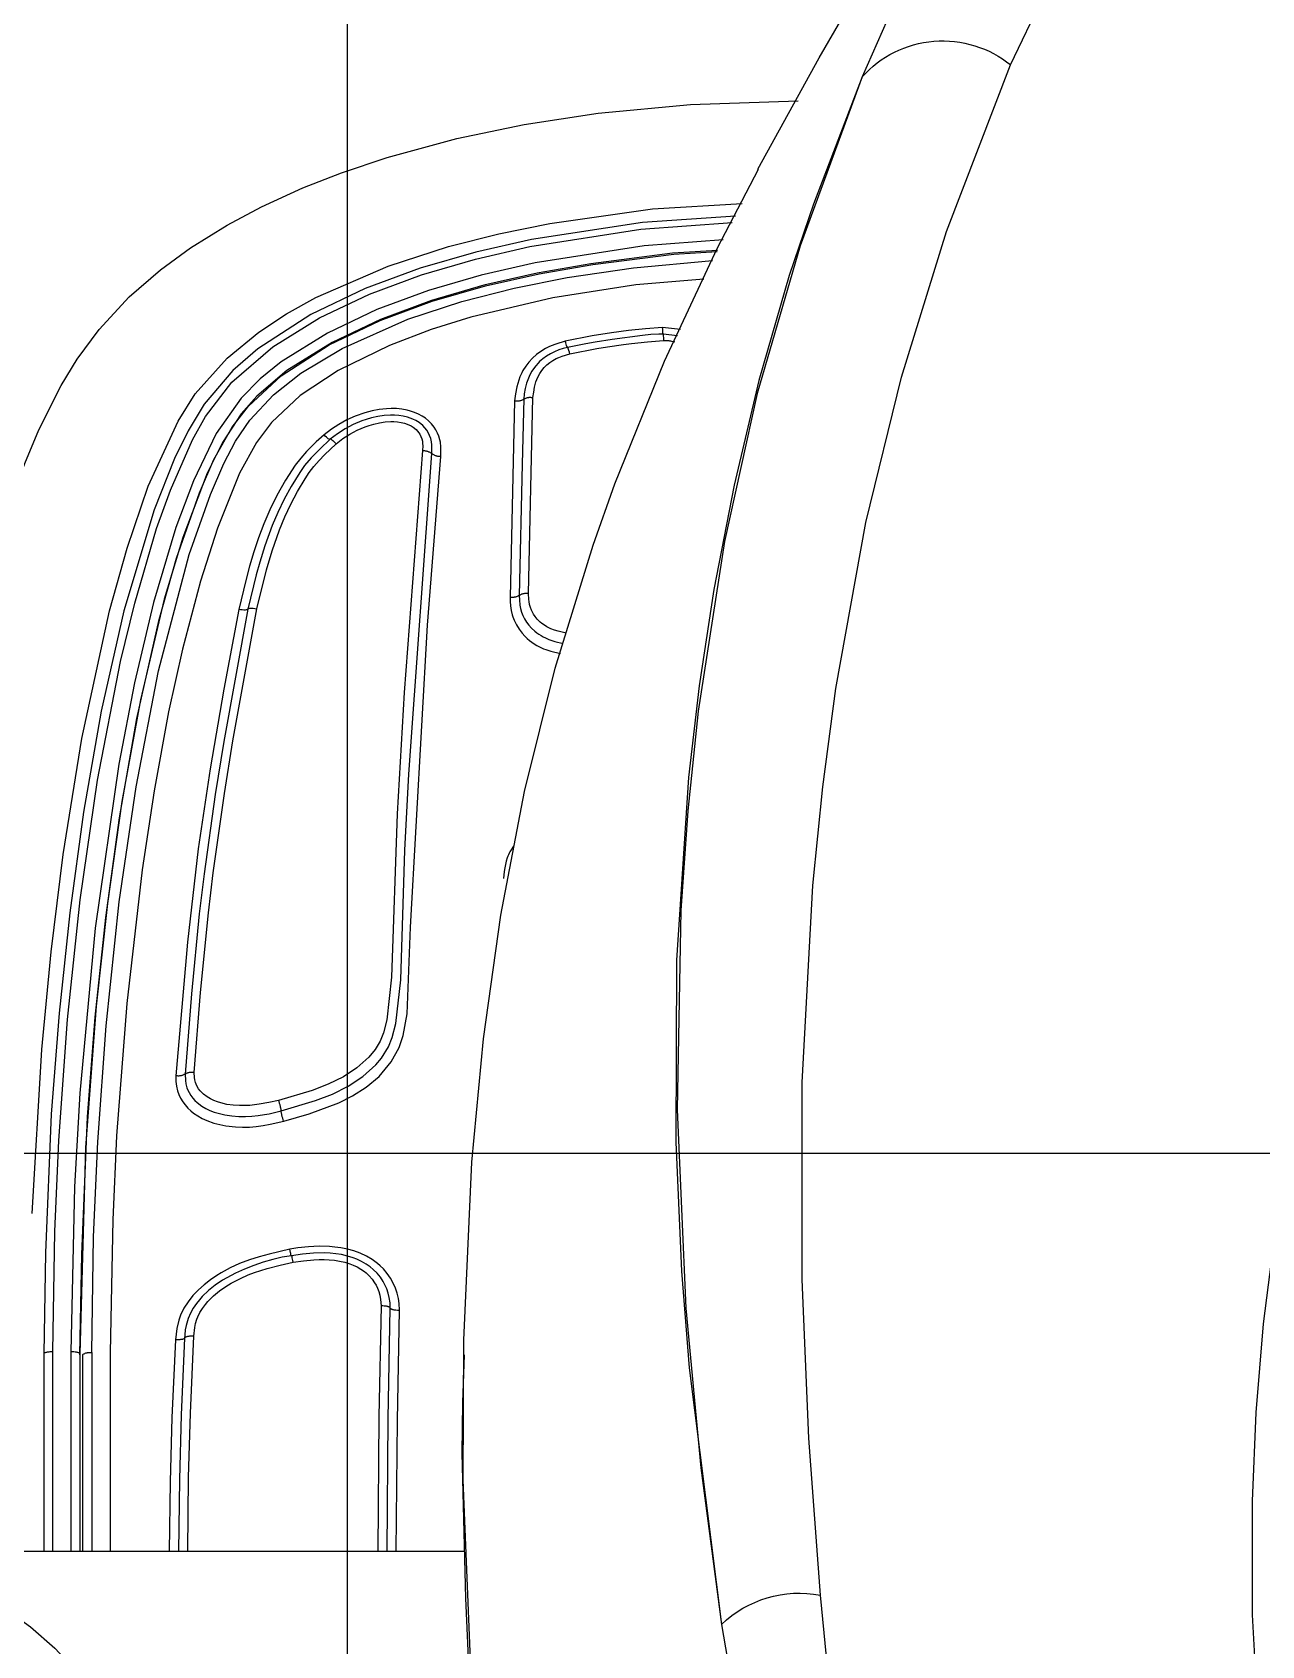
# Model space of a CAD drawing. Header units: inches. Extents: x 5931 to 10048, y 0 to 3185.
# Drawn here: x 7213.199 to 7215.865, y 927.476 to 930.974 of the extents above; entities that cross this region are included whole.
import ezdxf

# ---------------------------------------------------------------- set-up
doc = ezdxf.new("R2010")
doc.units = ezdxf.units.IN
doc.header["$LTSCALE"] = 48
doc.header["$MEASUREMENT"] = 0
doc.linetypes.add('DASHDOT2', pattern=[0.5, 0.25, -0.125, 0, -0.125])
for name, color, linetype in [('A-Eqpm-NIC', 8, 'DASHDOT2'), ('A-Flor-Case-Full Height', 8, 'Continuous'), ('A-Flor-Pattern', 8, 'Continuous')]:
    doc.layers.add(name, color=color, linetype=linetype)

# ---------------------------------------------------------------- blocks, each defined once
blk = doc.blocks.new('Precor_r815')
for p, q in [((8.466, 25.3539), (8.466, 24.9059)), ((8.5063, 25.3539), (8.5063, 24.9059)), ((8.526, 24.9059), (8.526, 25.3493)), ((8.5319, 25.3509), (8.5319, 24.9059)), ((8.5515, 25.3556), (8.5515, 24.9059)), ((8.5909, 24.9059), (8.5909, 25.3556)), ((8.6106, 25.3509), (8.6106, 24.9059))]:
    blk.add_line(p, q)
for points in [[(6.5104, 28.2582), (6.3275, 28.6568), (6.0233, 29.2294), (5.9499, 29.331), (5.8596, 29.4302), (5.7233, 29.5411), (5.5177, 29.6584), (5.19, 29.7826), (4.868, 29.8694), (4.5246, 29.9415), (4.0754, 30.0165), (3.1741, 30.1229), (2.2603, 30.1908), (1.4227, 30.2296), (0, 30.2534)], [(6.2685, 29.2701), (6.3428, 29.1768), (6.3845, 29.1177), (6.4283, 29.0484), (6.5073, 28.9133), (6.6062, 28.7302), (6.6735, 28.5943), (6.7556, 28.413), (6.8327, 28.2313)], [(7.0592, 28.0235), (6.9266, 28.2741), (6.816, 28.4729), (6.7192, 28.638), (6.6428, 28.7607), (6.533, 28.9258), (6.3867, 29.1266), (6.2687, 29.2703)], [(6.9237, 24.8068), (6.9488, 25.1606), (6.9632, 25.5189), (6.963, 25.9627), (6.94, 26.4072), (6.9187, 26.6296), (6.8903, 26.8521), (6.8248, 27.2265), (6.7475, 27.5541), (6.6496, 27.8825), (6.5104, 28.2582)], [(6.8327, 28.2313), (6.9386, 27.944), (6.9913, 27.7833), (7.0571, 27.5467), (7.1112, 27.3107), (7.1553, 27.0751), (7.1872, 26.8576), (7.2102, 26.6511), (7.2359, 26.2391), (7.2373, 25.8286), (7.2251, 25.5373), (7.2086, 25.3194), (7.1383, 24.7408)], [(6.8327, 28.2313), (6.9679, 27.8505), (7.0607, 27.5173), (7.1321, 27.183), (7.1894, 26.801), (7.2119, 26.5759), (7.2266, 26.351), (7.2344, 25.9021), (7.216, 25.4541), (7.1836, 25.0939), (7.1383, 24.7408)], [(8.7729, 26.969), (8.7207, 27.1608), (8.6516, 27.3596), (8.621, 27.4353), (8.5729, 27.5352), (8.5378, 27.5948), (8.4901, 27.6618), (8.4249, 27.735), (8.357, 27.7962), (8.2917, 27.8457), (8.2123, 27.897), (8.1373, 27.9384), (8.0475, 27.981), (7.9637, 28.0151), (7.8646, 28.0497), (7.7134, 28.0922), (7.5672, 28.1238), (7.406, 28.1498), (7.2056, 28.1689), (6.9718, 28.1773)], [(7.6836, 24.6609), (7.6999, 25.0665), (7.6979, 25.3818), (7.6805, 25.783), (7.6553, 26.0618), (7.6177, 26.3405), (7.5662, 26.6193), (7.4998, 26.8978), (7.4174, 27.1752), (7.3699, 27.3137), (7.2623, 27.5903), (7.1481, 27.8443), (7.0582, 28.0229)], [(8.6354, 25.6675), (8.6145, 26.0378), (8.5943, 26.258), (8.5682, 26.4775), (8.5276, 26.7393), (8.4675, 27.0268), (8.4296, 27.1685), (8.3836, 27.3078), (8.3189, 27.455), (8.2816, 27.5163), (8.2125, 27.5971), (8.1437, 27.6553), (8.0834, 27.6966), (8.0194, 27.7336), (7.8628, 27.8043), (7.7314, 27.8485), (7.6223, 27.8774), (7.5116, 27.9006), (7.2885, 27.9334), (7.0935, 27.9461)], [(7.1079, 27.9174), (7.3097, 27.903), (7.5513, 27.8642), (7.6724, 27.8358), (7.793, 27.7995), (7.9123, 27.7537), (8.0304, 27.6951), (8.1453, 27.6178), (8.2001, 27.5687), (8.2619, 27.493), (8.2972, 27.4328), (8.3265, 27.3705), (8.3706, 27.2549), (8.4364, 27.0273), (8.4856, 26.8007), (8.5239, 26.5727), (8.5539, 26.3461), (8.5772, 26.1191), (8.5942, 25.892), (8.6067, 25.579), (8.6106, 25.3509)], [(8.5909, 25.3556), (8.5867, 25.6267), (8.5779, 25.8324), (8.5589, 26.1048), (8.5312, 26.3753), (8.4936, 26.6451), (8.4437, 26.9124), (8.413, 27.0444), (8.3654, 27.2125), (8.3355, 27.2995), (8.2877, 27.4128), (8.2593, 27.465), (8.2023, 27.5428), (8.1133, 27.6227), (8.0119, 27.6879), (7.9031, 27.7413), (7.7897, 27.7849), (7.6731, 27.8204), (7.5544, 27.8485), (7.3133, 27.888), (7.1154, 27.9025)], [(7.1349, 27.8637), (7.3063, 27.8503), (7.5433, 27.8117), (7.6601, 27.7842), (7.7749, 27.7494), (7.8868, 27.7065), (7.9943, 27.6536), (8.0946, 27.5884), (8.1405, 27.5499), (8.1819, 27.5069), (8.236, 27.4271), (8.2856, 27.3202), (8.3234, 27.2148), (8.3721, 27.0456), (8.4137, 26.8646), (8.4477, 26.6814), (8.4991, 26.3108), (8.5322, 25.9391), (8.5436, 25.7279), (8.5515, 25.3556)], [(7.147, 27.8395), (7.2447, 27.8334), (7.422, 27.8097), (7.5391, 27.7884), (7.6548, 27.7612), (7.7683, 27.7268), (7.8788, 27.6844), (7.9844, 27.6325), (8.0823, 27.5688), (8.1474, 27.5115), (8.1816, 27.4716), (8.2223, 27.4069), (8.2553, 27.3375), (8.3085, 27.1925), (8.3488, 27.0529), (8.4006, 26.8262), (8.4406, 26.5971), (8.4722, 26.3665), (8.4967, 26.1352), (8.5195, 25.8161), (8.5319, 25.3509)], [(8.5319, 25.3491), (8.528, 25.5752), (8.5156, 25.8856), (8.4987, 26.1107), (8.4757, 26.3356), (8.446, 26.5598), (8.4083, 26.7844), (8.3598, 27.0075), (8.3223, 27.1461), (8.2725, 27.2931), (8.2411, 27.3684), (8.2016, 27.4409), (8.1657, 27.4889), (8.0949, 27.5572), (7.9904, 27.6272), (7.8801, 27.682), (7.7668, 27.7255), (7.6513, 27.7602), (7.5347, 27.7874), (7.4177, 27.8085), (7.2417, 27.8318), (7.1479, 27.8377)], [(8.5063, 25.3539), (8.5023, 25.6153), (8.4932, 25.829), (8.475, 26.0908), (8.4464, 26.3703), (8.4101, 26.6299), (8.3615, 26.8913), (8.2947, 27.1539), (8.2484, 27.2896), (8.2192, 27.3591), (8.1937, 27.4096), (8.163, 27.4571), (8.1116, 27.5142), (8.0523, 27.5628), (7.9625, 27.6189), (7.8194, 27.6847), (7.7026, 27.7245), (7.589, 27.7549), (7.4739, 27.7791), (7.3295, 27.8006), (7.1582, 27.8169)], [(7.1767, 27.7754), (7.3245, 27.7622), (7.5047, 27.733), (7.6827, 27.6895), (7.7694, 27.6613), (7.8595, 27.6256), (7.9708, 27.5688), (8.0534, 27.5125), (8.1162, 27.4514), (8.1484, 27.4064), (8.1853, 27.3374), (8.2334, 27.2132), (8.2703, 27.0939), (8.3093, 26.9405), (8.3393, 26.7988), (8.3707, 26.6213), (8.3967, 26.443), (8.4301, 26.1415), (8.4522, 25.8427), (8.4607, 25.6536), (8.466, 25.3539)], [(7.2273, 27.6617), (7.2663, 27.6661)], [(7.2653, 27.6513), (7.2653, 27.6508), (7.2653, 27.651), (7.2654, 27.652), (7.2656, 27.6537), (7.2657, 27.6561), (7.2659, 27.659), (7.2661, 27.6624), (7.2663, 27.6661)], [(7.2663, 27.6661), (7.3034, 27.6629), (7.3404, 27.6591), (7.3772, 27.6542), (7.4194, 27.6471), (7.4777, 27.6354)], [(7.2338, 27.6473), (7.2653, 27.6513)], [(7.2642, 27.6366), (7.2588, 27.6367), (7.2562, 27.6366), (7.2532, 27.6364), (7.2513, 27.6362), (7.2494, 27.6359), (7.2474, 27.6355), (7.2436, 27.6347), (7.2398, 27.6338)], [(7.2653, 27.6513), (7.2652, 27.6519), (7.2652, 27.6516), (7.2651, 27.6506), (7.265, 27.6489), (7.2648, 27.6466), (7.2646, 27.6436), (7.2644, 27.6403), (7.2642, 27.6366)], [(7.4679, 27.607), (7.4095, 27.6187), (7.3862, 27.6228), (7.3515, 27.6279), (7.3341, 27.6301), (7.2992, 27.6336), (7.2642, 27.6366)], [(7.2653, 27.6513), (7.2742, 27.6512), (7.2921, 27.65), (7.31, 27.6481), (7.3762, 27.6392), (7.4131, 27.6332), (7.433, 27.6294), (7.4728, 27.6212)], [(7.4679, 27.607), (7.4688, 27.6106), (7.4697, 27.6139), (7.4706, 27.6167), (7.4713, 27.619), (7.472, 27.6206), (7.4724, 27.6216), (7.4727, 27.6218), (7.4728, 27.6212)], [(7.4728, 27.6212), (7.4729, 27.6207), (7.4732, 27.6209), (7.4736, 27.6218), (7.4742, 27.6234), (7.475, 27.6257), (7.4758, 27.6285), (7.4768, 27.6318), (7.4777, 27.6354)], [(7.4728, 27.6212), (7.4824, 27.6185), (7.4917, 27.6153), (7.5009, 27.6114), (7.5097, 27.6069), (7.5182, 27.6016), (7.5262, 27.5956), (7.5335, 27.589), (7.537, 27.5854), (7.5418, 27.5798), (7.5448, 27.5758), (7.5502, 27.5676), (7.5548, 27.559), (7.558, 27.5517), (7.5621, 27.5402), (7.565, 27.5284), (7.5669, 27.5164), (7.568, 27.5041)], [(7.4777, 27.6354), (7.4984, 27.6286), (7.5085, 27.6246), (7.5134, 27.6223), (7.521, 27.6184), (7.5309, 27.6121), (7.5402, 27.6049), (7.5489, 27.5969), (7.5567, 27.5881), (7.5637, 27.5788), (7.5698, 27.5689), (7.5724, 27.5638), (7.5763, 27.5548), (7.5789, 27.5474), (7.581, 27.5398), (7.5829, 27.5321), (7.5857, 27.5163), (7.588, 27.5004)], [(7.548, 27.5078), (7.5464, 27.5198), (7.5444, 27.5317), (7.543, 27.5375), (7.5414, 27.5432), (7.5395, 27.5489), (7.5368, 27.5553), (7.533, 27.5624), (7.5285, 27.5692), (7.5234, 27.5756), (7.5178, 27.5815), (7.5116, 27.5869), (7.5049, 27.5916), (7.4978, 27.5958), (7.4921, 27.5985), (7.4842, 27.6017), (7.4679, 27.607)], [(7.5576, 27.0662), (7.548, 27.5078)], [(7.568, 27.5041), (7.5682, 27.4766), (7.5715, 27.3574), (7.5776, 27.0619)], [(7.588, 27.5004), (7.5976, 27.0577)], [(7.7479, 27.375), (7.748, 27.3966), (7.7491, 27.4073), (7.7501, 27.4125), (7.7523, 27.4207), (7.7551, 27.4279), (7.7586, 27.4349), (7.7628, 27.4416), (7.7683, 27.4487), (7.7746, 27.4553), (7.7815, 27.4612), (7.7889, 27.4664), (7.7968, 27.4708), (7.8051, 27.4745), (7.8136, 27.4775), (7.8209, 27.4795), (7.8325, 27.4818), (7.8442, 27.483), (7.856, 27.4833), (7.8659, 27.4829), (7.8818, 27.4811), (7.8974, 27.478), (7.9128, 27.4738), (7.9343, 27.4658), (7.9522, 27.4574), (7.9694, 27.4475), (7.9857, 27.4364), (8.0017, 27.424)], [(7.7678, 27.3816), (7.7678, 27.4016), (7.7685, 27.4084), (7.7701, 27.4157), (7.7726, 27.4227), (7.7758, 27.4295), (7.7786, 27.4342), (7.7827, 27.4397), (7.7873, 27.4448), (7.7951, 27.4515), (7.8024, 27.4563), (7.8086, 27.4595), (7.8207, 27.464), (7.83, 27.4663), (7.8394, 27.4677), (7.8489, 27.4684), (7.8572, 27.4685), (7.8712, 27.4676), (7.8852, 27.4655), (7.8989, 27.4622), (7.9105, 27.4587), (7.92, 27.4553), (7.9384, 27.4472), (7.9559, 27.4375), (7.9726, 27.4264), (7.9887, 27.4139)], [(7.9756, 27.4039), (7.9607, 27.4154), (7.9455, 27.4256), (7.9295, 27.4344), (7.9211, 27.4383), (7.9126, 27.4418), (7.904, 27.445), (7.8936, 27.4482), (7.8815, 27.451), (7.8693, 27.4529), (7.8569, 27.4538), (7.8498, 27.4537), (7.842, 27.4531), (7.8343, 27.4519), (7.8267, 27.4501), (7.8174, 27.4466), (7.8127, 27.4443), (7.8082, 27.4415), (7.8016, 27.4359), (7.7984, 27.4323), (7.7955, 27.4284), (7.7935, 27.4251), (7.7912, 27.4201), (7.7894, 27.4149), (7.7882, 27.4096), (7.7876, 27.4043), (7.7874, 27.399), (7.7877, 27.3883)], [(7.9887, 27.4139), (7.9884, 27.4145), (7.9877, 27.4146), (7.9865, 27.414), (7.9848, 27.4129), (7.9829, 27.4113), (7.9806, 27.4091), (7.9782, 27.4066), (7.9756, 27.4039)], [(7.9887, 27.4139), (7.9889, 27.4133), (7.9897, 27.4132), (7.9909, 27.4138), (7.9925, 27.4149), (7.9945, 27.4166), (7.9967, 27.4187), (7.9992, 27.4212), (8.0017, 27.424)], [(7.9887, 27.4139), (8.0109, 27.3918), (8.0294, 27.3722), (8.0439, 27.3544), (8.0545, 27.3392), (8.0735, 27.3074), (8.0884, 27.2785), (8.102, 27.2491), (8.1142, 27.2191), (8.1303, 27.1736), (8.1415, 27.137), (8.1492, 27.1085), (8.1675, 27.0309)], [(8.0017, 27.424), (8.0188, 27.4081), (8.0398, 27.3864), (8.0524, 27.3712), (8.0641, 27.3553), (8.0853, 27.322), (8.104, 27.2874), (8.1195, 27.2544), (8.1323, 27.2233), (8.1438, 27.1918), (8.1541, 27.1598), (8.1634, 27.1276), (8.1717, 27.0952), (8.1871, 27.0301)], [(8.0894, 25.8756), (8.0338, 25.8924), (7.9699, 25.9173), (7.9396, 25.9331), (7.9102, 25.9525), (7.8821, 25.9769), (7.856, 26.0095), (7.8388, 26.0423), (7.8298, 26.0688), (7.8211, 26.1181), (7.8136, 26.3131), (7.7767, 26.9946), (7.7479, 27.375)], [(8.095, 25.8989), (8.0203, 25.9224), (7.9837, 25.9371), (7.949, 25.955), (7.9175, 25.9763), (7.8893, 26.0028), (7.877, 26.0183), (7.8619, 26.0437), (7.8538, 26.0642), (7.8461, 26.0964), (7.835, 26.1947), (7.8261, 26.4873), (7.8177, 26.6587), (7.7678, 27.3816)], [(7.7877, 27.3883), (7.8274, 26.8426), (7.8431, 26.5693), (7.8549, 26.2008), (7.8657, 26.1043), (7.8727, 26.0752), (7.88, 26.0566), (7.891, 26.0376), (7.9046, 26.0201), (7.9303, 25.9959), (7.9594, 25.9762), (7.9926, 25.9592), (8.0278, 25.945), (8.1007, 25.9222)], [(8.1479, 27.0317), (8.1265, 27.1193), (8.1142, 27.1626), (8.0984, 27.2095), (8.0868, 27.2388), (8.074, 27.2676), (8.0597, 27.2958), (8.043, 27.3248), (8.0337, 27.339), (8.0237, 27.3527), (8.0126, 27.3661), (8.0006, 27.379), (7.9756, 27.4039)], [(7.4758, 26.9766), (7.4929, 26.9808), (7.5012, 26.9834), (7.5094, 26.9867), (7.5175, 26.9909), (7.5251, 26.9959), (7.5287, 26.9986), (7.5322, 27.0016), (7.5366, 27.006), (7.5389, 27.0085), (7.543, 27.0138), (7.5467, 27.0194), (7.5483, 27.0224), (7.5512, 27.0284), (7.5535, 27.0347), (7.5553, 27.0411), (7.5565, 27.0477), (7.557, 27.0527), (7.5576, 27.0662)], [(7.5776, 27.0619), (7.5773, 27.0514), (7.5762, 27.0401), (7.5747, 27.032), (7.5725, 27.0241), (7.5697, 27.0164), (7.5661, 27.0089), (7.5619, 27.0016), (7.5569, 26.9946), (7.5513, 26.9881), (7.5438, 26.9809), (7.5395, 26.9774), (7.535, 26.9741), (7.5304, 26.971), (7.5256, 26.9682), (7.5206, 26.9657), (7.5134, 26.9626), (7.5091, 26.9609), (7.5002, 26.9581), (7.4821, 26.9536)], [(7.5976, 27.0577), (7.5975, 27.048), (7.5968, 27.038), (7.5953, 27.028), (7.593, 27.0181), (7.5915, 27.0132), (7.5888, 27.0058), (7.584, 26.9955), (7.5782, 26.9857), (7.5715, 26.9765), (7.5655, 26.9697), (7.5608, 26.9649), (7.5557, 26.9604), (7.5505, 26.9562), (7.545, 26.9523), (7.5393, 26.9487), (7.5334, 26.9455), (7.5248, 26.9416), (7.5197, 26.9396), (7.5094, 26.9363), (7.4883, 26.9309)], [(8.1675, 27.0309), (8.1671, 27.0317), (8.166, 27.0324), (8.1641, 27.0328), (8.1617, 27.0331), (8.1587, 27.0331), (8.1554, 27.0328), (8.1517, 27.0324), (8.1479, 27.0317)], [(8.2837, 25.9858), (8.2698, 26.1661), (8.2529, 26.3461), (8.2426, 26.4357), (8.2183, 26.6146), (8.1997, 26.7339), (8.1479, 27.0317)], [(8.1675, 27.0309), (8.2195, 26.7322), (8.2381, 26.6126), (8.2624, 26.4334), (8.2727, 26.3435), (8.2897, 26.163), (8.3037, 25.9821)], [(8.1675, 27.0309), (8.1678, 27.03), (8.1689, 27.0294), (8.1708, 27.0289), (8.1732, 27.0287), (8.1762, 27.0287), (8.1796, 27.029), (8.1832, 27.0294), (8.1871, 27.0301)], [(8.1871, 27.0301), (8.2192, 26.8505), (8.2491, 26.6705), (8.2748, 26.4902), (8.2986, 26.2794), (8.3237, 25.9783)], [(5.8909, 23.9206), (5.9416, 24.2131), (5.9693, 24.4692), (5.985, 24.7622), (5.9853, 25.0186), (5.977, 25.2185), (5.961, 25.4184), (5.9367, 25.6183), (5.9032, 25.8182), (5.8592, 26.0183), (5.8035, 26.218), (5.7695, 26.3178), (5.6867, 26.5176)], [(7.5905, 26.4958), (7.5956, 26.4876), (7.598, 26.4834), (7.5996, 26.4802), (7.6013, 26.4767), (7.6027, 26.4732), (7.604, 26.4696), (7.6062, 26.4622), (7.6079, 26.4547), (7.6092, 26.447), (7.6102, 26.4392), (7.6118, 26.4235)], [(8.3237, 25.9783), (8.3233, 25.965), (8.3223, 25.9551), (8.32, 25.9446), (8.3171, 25.936), (8.3133, 25.9277), (8.3087, 25.9198), (8.3034, 25.9124), (8.2975, 25.9054), (8.291, 25.899), (8.2853, 25.8942), (8.2762, 25.8877), (8.2664, 25.882), (8.2561, 25.8771), (8.2414, 25.8716), (8.2284, 25.868), (8.2152, 25.8654), (8.1942, 25.863), (8.1791, 25.8623), (8.1639, 25.8626), (8.1488, 25.8638), (8.1338, 25.8659), (8.119, 25.8687), (8.0894, 25.8756)], [(8.3037, 25.9821), (8.303, 25.9674), (8.302, 25.9601), (8.2996, 25.951), (8.2975, 25.9456), (8.295, 25.9403), (8.291, 25.9336), (8.2865, 25.9275), (8.2821, 25.9225), (8.2772, 25.9177), (8.2672, 25.9099), (8.2586, 25.9047), (8.2496, 25.9002), (8.2402, 25.8965), (8.2318, 25.8937), (8.217, 25.8902), (8.202, 25.8879), (8.1867, 25.8867), (8.1722, 25.8866), (8.1585, 25.8872), (8.1448, 25.8885), (8.1312, 25.8906), (8.1212, 25.8925), (8.095, 25.8989)], [(8.1007, 25.9222), (8.1214, 25.9178), (8.1423, 25.9139), (8.1632, 25.9114), (8.1737, 25.9108), (8.1857, 25.9108), (8.1993, 25.9117), (8.2127, 25.9138), (8.226, 25.917), (8.2332, 25.9193), (8.241, 25.9225), (8.2485, 25.9262), (8.2557, 25.9305), (8.2635, 25.9366), (8.2673, 25.9403), (8.2708, 25.9442), (8.2742, 25.9488), (8.2772, 25.9538), (8.2796, 25.9591), (8.281, 25.9632), (8.2824, 25.9687), (8.2831, 25.9744), (8.2837, 25.9858)], [(7.8379, 25.4495), (7.8386, 25.4642), (7.8402, 25.4761), (7.8429, 25.4878), (7.8466, 25.4992), (7.8515, 25.5106), (7.8576, 25.5219), (7.8647, 25.5325), (7.8728, 25.5424), (7.8801, 25.5499), (7.8856, 25.5548), (7.8973, 25.5636), (7.9098, 25.5713), (7.923, 25.5778), (7.9367, 25.583), (7.9508, 25.5871), (7.9651, 25.5901), (7.9781, 25.592), (7.9896, 25.5931), (8.0126, 25.5937), (8.0357, 25.5926), (8.0586, 25.5898), (8.0763, 25.5868)], [(8.0725, 25.5724), (8.0725, 25.5719), (8.0728, 25.5721), (8.0731, 25.573), (8.0736, 25.5747), (8.0742, 25.577), (8.0748, 25.5799), (8.0756, 25.5832), (8.0763, 25.5868)], [(8.0763, 25.5868), (8.1206, 25.5762), (8.1424, 25.5701), (8.164, 25.5629), (8.185, 25.5545), (8.2054, 25.5447), (8.225, 25.5337), (8.2345, 25.5276), (8.2487, 25.5177), (8.2621, 25.5069), (8.2747, 25.4952), (8.2865, 25.4824), (8.2971, 25.4686), (8.3063, 25.4538), (8.3136, 25.4383), (8.3174, 25.4272), (8.3215, 25.4083), (8.3246, 25.3825)], [(7.8579, 25.4544), (7.8584, 25.4658), (7.8601, 25.4783), (7.8625, 25.4881), (7.8656, 25.4977), (7.8695, 25.507), (7.8732, 25.514), (7.8794, 25.5238), (7.8866, 25.5329), (7.8947, 25.5412), (7.9013, 25.5469), (7.9104, 25.5536), (7.9202, 25.5594), (7.9305, 25.5644), (7.9388, 25.5678), (7.951, 25.5717), (7.9635, 25.5748), (7.9762, 25.5769), (7.9886, 25.5781), (8.0005, 25.5786), (8.0245, 25.5778), (8.0485, 25.5755), (8.0725, 25.5724)], [(8.0686, 25.558), (8.0462, 25.5609), (8.0238, 25.5631), (8.0126, 25.5637), (8.0015, 25.5639), (7.9903, 25.5634), (7.9791, 25.5623), (7.9679, 25.5604), (7.9568, 25.5578), (7.9459, 25.5543), (7.9388, 25.5514), (7.9301, 25.5472), (7.9218, 25.5422), (7.914, 25.5366), (7.9103, 25.5335), (7.9035, 25.5267), (7.8973, 25.5193), (7.892, 25.5114), (7.8887, 25.5056), (7.8859, 25.4995), (7.8829, 25.4916), (7.8806, 25.4835), (7.8789, 25.4737), (7.8779, 25.4593)], [(8.0686, 25.558), (8.0694, 25.5616), (8.0701, 25.5649), (8.0708, 25.5678), (8.0713, 25.5701), (8.0718, 25.5718), (8.0722, 25.5727), (8.0724, 25.5729), (8.0725, 25.5724)], [(8.2846, 25.3909), (8.2824, 25.4102), (8.2806, 25.4197), (8.2779, 25.4292), (8.276, 25.4343), (8.2714, 25.4441), (8.2657, 25.4534), (8.2593, 25.4624), (8.2538, 25.469), (8.2419, 25.4815), (8.2287, 25.4928), (8.2147, 25.5031), (8.2037, 25.5101), (8.1834, 25.5212), (8.1663, 25.529), (8.1529, 25.5343), (8.1253, 25.5434), (8.0971, 25.551), (8.0686, 25.558)], [(8.0725, 25.5724), (8.0929, 25.5689), (8.1133, 25.5638), (8.1337, 25.5575), (8.1539, 25.5502), (8.1742, 25.5421), (8.1939, 25.533), (8.2129, 25.5227), (8.2221, 25.517), (8.2379, 25.506), (8.2527, 25.4938), (8.2662, 25.4803), (8.2724, 25.4731), (8.2791, 25.4642), (8.2859, 25.4537), (8.2918, 25.4426), (8.2967, 25.4311), (8.3015, 25.4146), (8.3032, 25.4054), (8.3044, 25.3939), (8.3046, 25.3867)], [(7.8579, 25.4544), (7.8577, 25.454), (7.8574, 25.4536), (7.8571, 25.4531), (7.8566, 25.4527), (7.8559, 25.4523), (7.855, 25.452), (7.854, 25.4516), (7.8529, 25.4513), (7.8517, 25.4509), (7.8503, 25.4506), (7.8488, 25.4504), (7.8473, 25.4502), (7.8457, 25.45), (7.8423, 25.4497), (7.8397, 25.4495), (7.8379, 25.4495)], [(7.8448, 24.9058), (7.8425, 25.2006), (7.8379, 25.4495)], [(7.8579, 25.4544), (7.8581, 25.4548), (7.8583, 25.4552), (7.8586, 25.4557), (7.8589, 25.4559), (7.8595, 25.4563), (7.8602, 25.4566), (7.8612, 25.457), (7.8622, 25.4574), (7.8634, 25.4577), (7.8647, 25.458), (7.8661, 25.4583), (7.8676, 25.4585), (7.8692, 25.4587), (7.8709, 25.4589), (7.8743, 25.4592), (7.8779, 25.4593)], [(7.8648, 24.9058), (7.8625, 25.205), (7.8579, 25.4544)], [(7.8779, 25.4593), (7.8825, 25.21), (7.8848, 24.9058)], [(8.2846, 25.3909), (8.2871, 25.3909), (8.289, 25.3909), (8.2924, 25.3907), (8.294, 25.3906), (8.2955, 25.3904), (8.297, 25.3902), (8.2984, 25.3899), (8.2996, 25.3897), (8.3007, 25.3894), (8.3017, 25.389), (8.3026, 25.3887), (8.3033, 25.3883), (8.3038, 25.3879), (8.3041, 25.3875), (8.3044, 25.3871), (8.3046, 25.3867)], [(8.2979, 24.9058), (8.296, 25.0719), (8.2919, 25.2171), (8.2846, 25.3909)], [(8.3046, 25.3867), (8.3047, 25.3863), (8.305, 25.3859), (8.3053, 25.3855), (8.3058, 25.3851), (8.3065, 25.3847), (8.3074, 25.3844), (8.3084, 25.384), (8.3095, 25.3837), (8.3108, 25.3835), (8.3121, 25.3832), (8.3136, 25.383), (8.3151, 25.3828), (8.3167, 25.3827), (8.3202, 25.3825), (8.3221, 25.3825), (8.3246, 25.3825)], [(8.3046, 25.3867), (8.3119, 25.2131), (8.316, 25.0676), (8.3178, 24.9058)], [(8.3246, 25.3825), (8.332, 25.2077), (8.3361, 25.0625), (8.3378, 24.9058)], [(7.6975, 25.3487), (7.7012, 25.2412), (7.7023, 25.1271), (7.6942, 24.7997), (7.6854, 24.5957), (7.6589, 24.1877)], [(8.5319, 25.3509), (8.5321, 25.3514), (8.5324, 25.3519), (8.5329, 25.3524), (8.5332, 25.3526), (8.534, 25.353), (8.535, 25.3535), (8.5362, 25.3538), (8.5376, 25.3542), (8.5392, 25.3545), (8.5408, 25.3548), (8.5426, 25.3551), (8.5455, 25.3553), (8.5474, 25.3554), (8.5515, 25.3556)], [(8.5909, 25.3556), (8.595, 25.3554), (8.597, 25.3553), (8.5998, 25.3551), (8.6016, 25.3548), (8.6033, 25.3545), (8.6048, 25.3542), (8.6062, 25.3538), (8.6075, 25.3535), (8.6085, 25.353), (8.6093, 25.3526), (8.6096, 25.3524), (8.61, 25.3519), (8.6104, 25.3514), (8.6106, 25.3509)], [(9.1116, 24.9059), (7.6972, 24.9059)], [(6.813, 23.9071), (6.8521, 24.1682), (6.8783, 24.3635), (6.9031, 24.5879), (6.9237, 24.8068)], [(7.1383, 24.7408), (7.1033, 24.524), (7.0642, 24.3015), (7.0263, 24.1088), (6.9724, 23.8508)]]:
    blk.add_lwpolyline(points)
for centre, radius, start, end in [((6.6582, 28.0843), 0.2282, 40.1023, 130.3783), ((7.554, 27.4841), 0.0245, 55.0193, 104.0889), ((7.582, 27.5242), 0.0245, 235.0165, 284.0884), ((7.7499, 27.4022), 0.0272, 265.7248, 311.0377), ((7.7856, 27.3611), 0.0272, 85.7237, 131.0357), ((7.5629, 27.0418), 0.0249, 53.8778, 102.2778), ((7.5923, 27.0821), 0.0249, 233.8437, 282.2321), ((8.2896, 25.962), 0.0245, 54.8729, 103.8551), ((8.3179, 26.0022), 0.0245, 234.78, 283.7208), ((8.2382, 25.8766), 0.1449, 161.6291, 171.1349), ((7.9519, 25.9212), 0.1449, 341.6256, 351.1299), ((8.5109, 25.3294), 0.0249, 52.923, 100.7516), ((9.1133, 24.1624), 0.7435, 90.1319, 180.114), ((6.9691, 24.5726), 0.2386, 44.8426, 100.9908)]:
    blk.add_arc(centre, radius, start, end)
blk = doc.blocks.new('floor pattern 1st floor')
at = {"layer": 'A-Flor-Pattern'}
h = blk.add_hatch(dxfattribs=at)
h.set_pattern_fill('WOODS_BOARD_WIDE', color=256, scale=3, pattern_type=2)
h.set_pattern_definition([(0, (2343, 1229.155), (0, 6), []), (90, (2343, 1229.155), (-12, 12), [6, -42]), (90, (2367, 1235.155), (-12, 12), [6, -42])])
edge = h.paths.add_edge_path(flags=16)
edge.add_line((2149.545, 1020.6322), (2161.545, 1020.6322))
edge.add_ellipse((2161.545, 1015.6322), major_axis=(-3.5355, -3.5355), ratio=1, start_angle=135, end_angle=225, ccw=False)
edge.add_line((2166.545, 1015.6322), (2166.545, 984.6322))
edge.add_ellipse((2161.545, 984.6322), major_axis=(3.5355, -3.5355), ratio=1, start_angle=315, end_angle=405, ccw=False)
edge.add_line((2161.545, 979.6322), (2156.545, 979.6322))
edge.add_line((2156.545, 979.6322), (2156.545, 955.6322))
edge.add_line((2156.545, 955.6322), (2147.545, 955.6322))
edge.add_line((2147.545, 955.6322), (2126.545, 955.6322))
edge.add_line((2126.545, 955.6322), (2126.545, 995.431))
edge.add_line((2126.545, 995.431), (2126.545, 1010.6322))
edge.add_line((2126.545, 1010.6322), (2144.545, 1010.6322))
edge.add_line((2144.545, 1010.6322), (2144.545, 1015.6322))
edge.add_ellipse((2148.7432, 1016.4341), major_axis=(3.1948, 3.1948), ratio=0.85373, start_angle=38.5071, end_angle=141.4929, ccw=False)
edge = h.paths.add_edge_path(flags=16)
edge.add_ellipse((2192.3469, 952.4341), major_axis=(-3.1924, 3.1924), ratio=0.855373, start_angle=218.4535, end_angle=321.5465, ccw=False)
edge.add_line((2196.545, 951.6322), (2196.5315, 920.2652))
edge.add_ellipse((2191.545, 920.6322), major_axis=(-3.5355, -3.5355), ratio=1, start_angle=45, end_angle=130.7903, ccw=False)
edge.add_line((2191.545, 915.6322), (2186.7141, 915.6322))
edge.add_line((2186.7141, 915.6322), (2186.545, 891.6322))
edge.add_line((2186.545, 891.6322), (2177.545, 891.6322))
edge.add_line((2177.545, 891.6322), (2156.545, 891.6322))
edge.add_line((2156.545, 891.6322), (2156.545, 931.431))
edge.add_line((2156.545, 931.431), (2156.545, 946.6322))
edge.add_line((2156.545, 946.6322), (2174.545, 946.6322))
edge.add_line((2174.545, 946.6322), (2174.545, 951.6322))
edge.add_ellipse((2179.545, 951.6322), major_axis=(3.5355, -3.5355), ratio=1, start_angle=135, end_angle=225, ccw=False)
edge.add_line((2179.545, 956.6322), (2191.545, 956.6322))
edge = h.paths.add_edge_path(flags=16)
edge.add_ellipse((2066.3997, 1141.2807), major_axis=(0, 0.0156), ratio=1, start_angle=270, end_angle=337.7307)
edge.add_line((2066.4056, 1141.2951), (2066.4056, 1141.2867))
edge.add_line((2066.4056, 1141.2867), (2066.4056, 1140.7527))
edge.add_line((2066.4056, 1140.7527), (2066.3997, 1140.7527))
edge.add_line((2066.3997, 1140.7527), (2066.3997, 1140.7072))
edge.add_line((2066.3997, 1140.7072), (2049.1278, 1140.7072))
edge.add_line((2049.1278, 1140.7072), (2045.1001, 1140.7072))
edge.add_line((2045.1001, 1140.7072), (2032.7596, 1140.7072))
edge.add_line((2032.7596, 1140.7072), (2030.3778, 1140.7072))
edge.add_line((2030.3778, 1140.7072), (2028.0028, 1140.7072))
edge.add_line((2028.0028, 1140.7072), (2028.0028, 1140.7527))
edge.add_line((2028.0028, 1140.7527), (2027.9969, 1140.7527))
edge.add_line((2027.9969, 1140.7527), (2027.9969, 1141.2867))
edge.add_line((2027.9969, 1141.2867), (2027.9969, 1141.2951))
edge.add_ellipse((2028.0028, 1141.2807), major_axis=(0, 0.0156), ratio=1, start_angle=22.2693, end_angle=90)
edge.add_line((2027.9872, 1141.2807), (2027.9872, 1140.7072))
edge.add_line((2027.9872, 1140.7072), (2027.9513, 1140.7072))
edge.add_line((2027.9513, 1140.7072), (2027.9513, 1141.2807))
edge.add_line((2027.9513, 1141.2807), (2027.9513, 1141.2867))
edge.add_ellipse((2027.9968, 1141.2867), major_axis=(0.0455, 0), ratio=1, start_angle=90, end_angle=180, ccw=False)
edge.add_line((2027.9968, 1141.3322), (2027.9969, 1141.3322))
edge.add_line((2027.9969, 1141.3322), (2028.0028, 1141.3322))
edge.add_line((2028.0028, 1141.3322), (2033.8793, 1141.3322))
edge.add_line((2033.8793, 1141.3322), (2033.8793, 1141.9057))
edge.add_ellipse((2033.9308, 1141.9057), major_axis=(0.0515, 0), ratio=1, start_angle=90, end_angle=180, ccw=False)
edge.add_line((2033.9308, 1141.9572), (2036.1293, 1141.9572))
edge.add_line((2036.1293, 1141.9572), (2036.1293, 1145.9295))
edge.add_ellipse((2037.8793, 1152.7072), major_axis=(7, 0), ratio=1, start_angle=180, end_angle=255.52249, ccw=False)
edge.add_ellipse((2037.8793, 1152.7072), major_axis=(7, 0), ratio=1, start_angle=0, end_angle=180, ccw=False)
edge.add_ellipse((2037.8793, 1152.7072), major_axis=(7, 0), ratio=1, start_angle=284.47751, end_angle=360, ccw=False)
edge.add_line((2039.6293, 1145.9295), (2039.6293, 1141.9572))
edge.add_line((2039.6293, 1141.9572), (2041.8278, 1141.9572))
edge.add_ellipse((2041.8278, 1141.9057), major_axis=(0.0515, 0), ratio=1, start_angle=360, end_angle=450, ccw=False)
edge.add_line((2041.8793, 1141.9057), (2041.8793, 1141.3322))
edge.add_line((2041.8793, 1141.3322), (2052.5763, 1141.3322))
edge.add_line((2052.5763, 1141.3322), (2052.5763, 1141.9057))
edge.add_ellipse((2052.6278, 1141.9057), major_axis=(0.0515, 0), ratio=1, start_angle=90, end_angle=180, ccw=False)
edge.add_line((2052.6278, 1141.9572), (2054.8263, 1141.9572))
edge.add_line((2054.8263, 1141.9572), (2054.8263, 1145.9295))
edge.add_ellipse((2056.5763, 1152.7072), major_axis=(7, 0), ratio=1, start_angle=180, end_angle=255.52249, ccw=False)
edge.add_ellipse((2056.5763, 1152.7072), major_axis=(7, 0), ratio=1, start_angle=0, end_angle=180, ccw=False)
edge.add_ellipse((2056.5763, 1152.7072), major_axis=(7, 0), ratio=1, start_angle=284.47751, end_angle=360, ccw=False)
edge.add_line((2058.3263, 1145.9295), (2058.3263, 1141.9572))
edge.add_line((2058.3263, 1141.9572), (2060.5248, 1141.9572))
edge.add_ellipse((2060.5248, 1141.9057), major_axis=(0.0515, 0), ratio=1, start_angle=360, end_angle=450, ccw=False)
edge.add_line((2060.5763, 1141.9057), (2060.5763, 1141.3322))
edge.add_line((2060.5763, 1141.3322), (2066.3997, 1141.3322))
edge.add_line((2066.3997, 1141.3322), (2066.4056, 1141.3322))
edge.add_line((2066.4056, 1141.3322), (2066.4057, 1141.3322))
edge.add_ellipse((2066.4057, 1141.2867), major_axis=(0.0455, 0), ratio=1, start_angle=360, end_angle=450, ccw=False)
edge.add_line((2066.4513, 1141.2867), (2066.4513, 1141.2807))
edge.add_line((2066.4513, 1141.2807), (2066.4513, 1140.7072))
edge.add_line((2066.4513, 1140.7072), (2066.4154, 1140.7072))
edge.add_line((2066.4154, 1140.7072), (2066.4154, 1141.2807))
edge = h.paths.add_edge_path(flags=16)
edge.add_ellipse((2444.8292, 1074.381), major_axis=(-118.2279, -0.0387), ratio=0.67080297, start_angle=0, end_angle=360)
h.paths.add_polyline_path([(2248.8, 1035.4972), (2231.2, 1035.4972), (2231.2, 1051.0172), (2248.8, 1051.0172)], flags=16)
h.paths.add_polyline_path([(2082.295, 971.0822), (2080.545, 971.0822), (2080.545, 1020.6322), (2082.295, 1020.6322)], flags=16)
h.paths.add_polyline_path([(2176.17, 1088.7072), (2128.17, 1088.7072), (2128.17, 1056.7072), (2176.17, 1056.7072)], flags=16)
h.paths.add_polyline_path([(2082.795, 1013.3525), (2084.545, 1013.3525), (2084.545, 889.6322), (2082.795, 889.6322)], flags=16)
h.paths.add_polyline_path([(2647.161, 890.6322), (2647.911, 890.6322), (2647.911, 885.0072), (2647.161, 885.0072)], flags=17)
h.paths.add_polyline_path([(2904.9508, 1517.4972), (2903.2, 1517.4972), (2903.2, 1603.9407), (2838.3795, 1603.9407), (2838.3795, 1227.955), (2473.75, 1227.955), (2473.75, 1224.7937), (2343.75, 1224.7937), (2343.75, 1227.955), (2248.295, 1227.955), (2248.295, 1213.6322), (2077.625, 1213.6322), (2077.625, 1355.1322), (2019.625, 1355.1322), (2019.625, 1232.0072), (2025.81, 1232.0072), (2025.81, 1213.6322), (2006.19, 1213.6322), (2006.19, 1226.7572), (1903.615, 1226.7572), (1903.615, 1213.6322), (1889.75, 1213.6322), (1889.75, 1212.8822), (1884.25, 1212.8822), (1884.25, 1252.7572), (1889.75, 1252.7572), (1889.75, 1252.0072), (1902, 1252.0072), (1902, 1420.0072), (1885.75, 1420.0072), (1885.75, 1438.0072), (1751.625, 1438.0072), (1751.625, 1252.7572), (1758.31, 1252.7572), (1758.31, 1212.8822), (1756.81, 1212.8822), (1756.81, 1173.2572), (1347.75, 1173.2572), (1347.75, 1179.2572), (1414.74, 1179.2572), (1414.74, 1233.5072), (1410.74, 1233.5072), (1410.74, 1240.2491), (1356.74, 1240.2491), (1356.74, 1233.5072), (1269.125, 1233.5072), (1269.125, 1173.2572), (980.455, 1173.2572), (980.455, 1209.2072), (835.81, 1209.2072), (835.81, 1173.2572), (707.3769, 1173.2572), (707.3769, 1113.2572), (1275.75, 1113.2572), (1275.75, 1101.2572), (1347.75, 1101.2572), (1347.75, 1113.2572), (1800.625, 1113.2572), (1800.625, 1077.2572), (1858.625, 1077.2572), (1858.625, 1113.2572), (1885.75, 1113.2572), (1885.75, 1158.4572), (2017.2013, 1158.4572), (2017.2013, 1140.7072), (2077.2013, 1140.7072), (2077.2013, 1158.4572), (2176.17, 1158.4572), (2176.17, 1129.5822), (2082.0763, 1129.5822), (2082.0763, 1127.4572), (2027.085, 1127.4572), (2027.085, 1061.4572), (2086.795, 1061.4572), (2086.795, 1056.5822), (2024.71, 1056.5822), (2024.71, 987.1322), (2072.795, 987.1322), (2072.795, 1017.7275), (2080.045, 1017.7275), (2080.045, 890.6322), (2059.8097, 890.6322), (2059.8097, 885.0074), (2386.0006, 885.0072), (2386.0183, 985.8914), (2427.0059, 985.8914), (2427.0059, 986.5101), (2501.0306, 986.5101), (2501.0306, 985.8914), (2542.0183, 985.8914), (2542.0183, 885.0072), (2647.161, 885.0072), (2647.161, 1054.5072), (2790.9145, 1054.5072), (2790.9145, 1108.5072), (2664.9294, 1108.5072), (2664.9294, 1114.5072), (2881.955, 1114.5072), (2881.955, 1158.6276), (2917.955, 1158.6276), (2917.955, 1114.5072), (2978.205, 1114.5072), (2978.205, 1227.955), (2920.8649, 1227.955), (2920.865, 1226.455), (2902.77, 1226.4529), (2902.77, 1231.7029), (2891.52, 1231.7029), (2891.52, 1397.6448), (2882.27, 1397.6448), (2882.27, 1453.0572), (2891.5194, 1453.056), (2902.77, 1453.056), (2902.77, 1457.9972), (2921.23, 1457.9972), (2921.23, 1455.9322), (2978.205, 1455.9322), (2978.205, 1516.5323), (2962.2, 1516.5323), (2962.2, 1517.4972)])
h = blk.add_hatch(dxfattribs=at)
h.set_pattern_fill('NET', color=256, scale=144)
h.set_pattern_definition([(0, (3055.871, 1522.532), (0, 18), []), (90, (3055.871, 1522.532), (-18, 1e-15), [])])
h.paths.add_polyline_path([(1124.625, 1107.2572), (1124.625, 1053.9672), (1130.31, 1053.9672), (1130.31, 1032.5472), (1124.625, 1032.5472), (1124.625, 894.1322), (1128.5, 894.1322), (1128.5006, 893.1322), (1559.51, 893.1322), (1559.51, 893.8393), (1559.51, 895.5573), (1559.385, 1107.2572), (1353.75, 1107.2572), (1353.75, 1095.2572), (1269.75, 1095.2572), (1269.75, 1107.2572)])

msp = doc.modelspace()

# ---------------------------------------------------------------- block references
at = {"layer": 'A-Eqpm-NIC', "xscale": -0.9981457892836261, "yscale": 0.9613000631475188}
msp.add_blockref('Precor_r815', (7221.8187, 903.7386), dxfattribs=at)
at = {"layer": 'A-Flor-Case-Full Height'}
msp.add_blockref('floor pattern 1st floor', (6000, 0), dxfattribs=at)

doc.saveas('drawing.dxf')
